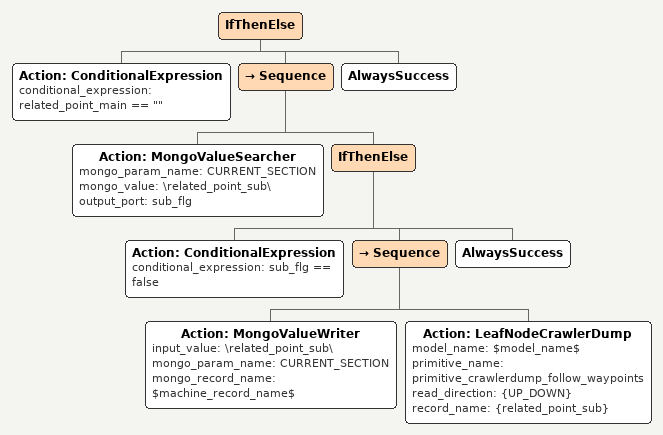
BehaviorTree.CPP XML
<IfThenElse>
    <Action ID="ConditionalExpression" conditional_expression="related_point_main == &quot;&quot;"/>
    <Sequence>
        <Action ID="MongoValueSearcher" mongo_param_name="CURRENT_SECTION" mongo_value="\related_point_sub\" output_port="sub_flg"/>
        <IfThenElse>
            <Action ID="ConditionalExpression" conditional_expression="sub_flg == false"/>
            <Sequence>
                <Action ID="MongoValueWriter" input_value="\related_point_sub\" mongo_param_name="CURRENT_SECTION" mongo_record_name="$machine_record_name$"/>
                <Action ID="LeafNodeCrawlerDump" model_name="$model_name$" primitive_name="primitive_crawlerdump_follow_waypoints" read_direction="{UP_DOWN}" record_name="{related_point_sub}"/>
            </Sequence>
            <AlwaysSuccess/>
        </IfThenElse>
    </Sequence>
    <AlwaysSuccess/>
</IfThenElse>
